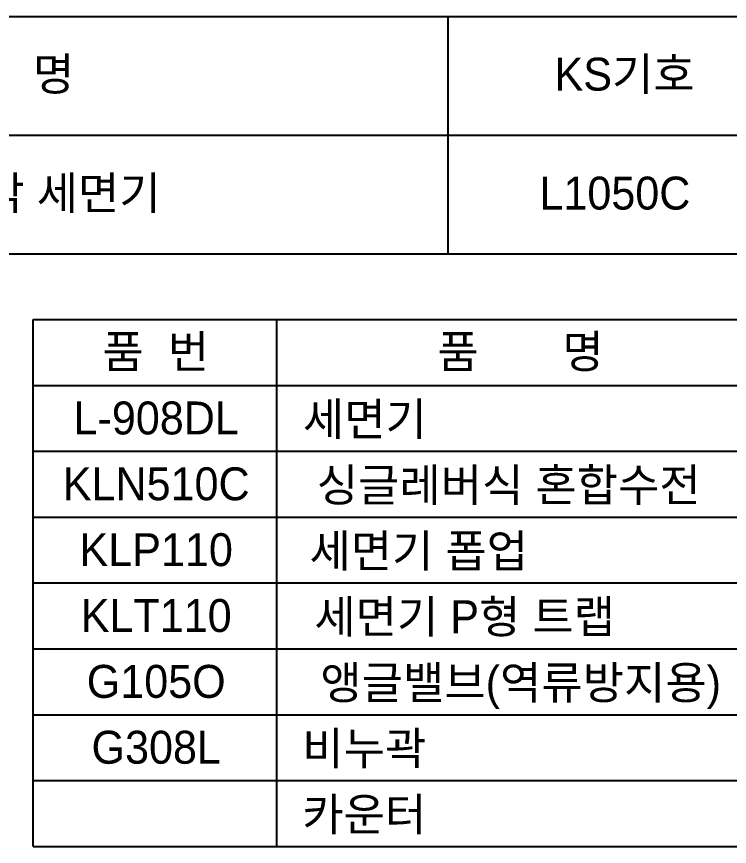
# Model space of a CAD drawing. Header units: millimetres. Extents: x 0 to 3800, y -67 to 2530.
# Drawn here: x 962 to 1503, y 1900 to 2530 of the extents above; entities that cross this region are included whole.
import ezdxf
from ezdxf.enums import TextEntityAlignment as Align

# ---------------------------------------------------------------- set-up
doc = ezdxf.new("R2010")
doc.units = ezdxf.units.MM
doc.layers.add('TEXT', color=7, linetype='Continuous')
doc.layers.add('도각라인', color=7, linetype='Continuous')
doc.styles.add('타이틀', font='H2GTRM.TTF', dxfattribs={"height": 25})

msp = doc.modelspace()

# ---------------------------------------------------------------- linework, layer by layer
at = {"layer": '도각라인'}
for p, q in [((0, 2530), (1800, 2530)), ((1290, 2350), (1290, 2530)), ((520, 2440), (1800, 2440)), ((0, 2350), (1800, 2350)), ((975, 1900), (975, 2300)), ((975, 2300), (1770, 2300)), ((1160, 1900), (1160, 2300)), ((975, 2250), (1770, 2250)), ((975, 2200), (1770, 2200)), ((975, 2150), (1770, 2150)), ((975, 2100), (1770, 2100)), ((975, 2050), (1770, 2050)), ((975, 2000), (1770, 2000)), ((975, 1950), (1770, 1950)), ((975, 1900), (1770, 1900))]:
    msp.add_line(p, q, dxfattribs=at)

# ---------------------------------------------------------------- texts
at = {"layer": 'TEXT', "style": '타이틀'}
for s, p in [('품             명', (915.69, 2486.4)), ('KS기호', (1423.85, 2486.32)), ('톱카운터용 사각 세면기', (905.77, 2396)), ('L1050C', (1416.49, 2396)), ('품  번', (1067.94, 2275.73)), ('품       명', (1344.82, 2275.73)), ('L-908DL', (1068.33, 2225.28)), ('세면기', (1226.72, 2224.38)), ('KLN510C', (1068.33, 2175.28)), ('싱글레버식 혼합수전', (1335.86, 2174.38)), ('KLP110', (1068.33, 2125.28)), ('세면기 폽업', (1267.59, 2124.38)), ('KLT110', (1068.33, 2075.28)), ('세면기 P형 트랩', (1302.44, 2074.38)), ('G105O', (1068.33, 2025.28)), ('앵글밸브(역류방지용)', (1344.97, 2024.38)), ('G308L', (1068.33, 1975.28)), ('비누곽', (1226.24, 1974.38)), ('카운터', (1226.24, 1924.38))]:
    msp.add_text(s, height=25, dxfattribs=at).set_placement(p, align=Align.MIDDLE_CENTER)

doc.saveas('drawing.dxf')
